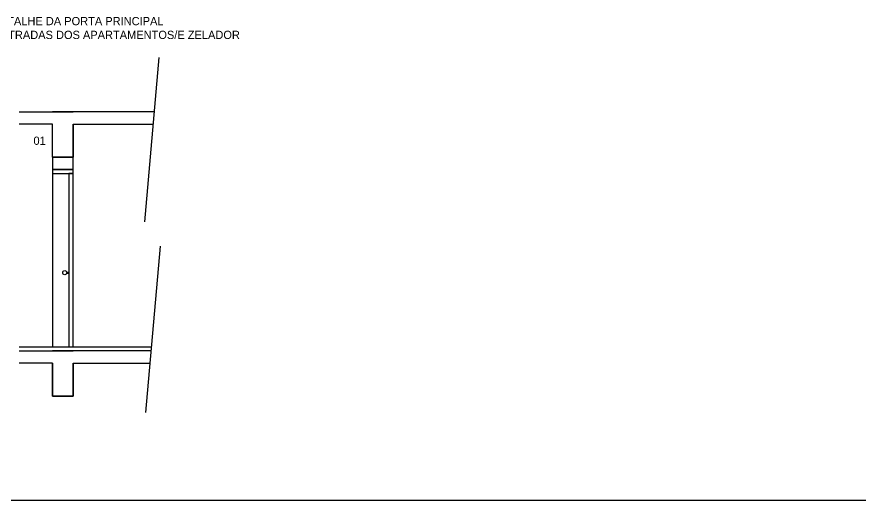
# Model space of a CAD drawing. Header units: millimetres. Extents: x 935 to 1399, y 512 to 900.
# Drawn here: x 1317.91 to 1328.13, y 823.5 to 829.36 of the extents above; entities that cross this region are included whole.
import ezdxf

# ---------------------------------------------------------------- set-up
doc = ezdxf.new("R2010")
doc.units = ezdxf.units.MM
doc.layers.add('MOBIL', color=7, linetype='Continuous')

msp = doc.modelspace()

# ---------------------------------------------------------------- linework, layer by layer
for p, q in [((1319.46331, 826.87252), (1319.63751, 828.86365)), ((1317.94069, 828.20804), (1318.59237, 828.20804)), ((1319.57777, 828.20804), (1318.34237, 828.20804)), ((1318.34237, 828.05804), (1317.94069, 828.05804)), ((1318.34237, 827.65804), (1318.34237, 828.05804)), ((1318.59237, 827.65804), (1318.59237, 828.05804)), ((1318.59237, 828.05804), (1319.56465, 828.05804)), ((1318.59237, 828.05804), (1318.59237, 827.65804)), ((1318.34237, 827.65804), (1318.59237, 827.65804)), ((1318.59237, 827.65804), (1318.34237, 827.65804)), ((1318.59237, 827.65804), (1318.34237, 827.65804)), ((1318.34237, 827.65804), (1318.34237, 827.50804)), ((1318.59237, 827.50804), (1318.59237, 827.65804)), ((1318.34237, 827.50804), (1318.34237, 827.45804)), ((1318.59237, 827.50804), (1318.34237, 827.50804)), ((1318.34237, 827.50804), (1318.59237, 827.50804)), ((1318.59237, 827.50804), (1318.34237, 827.50804)), ((1318.34237, 827.50804), (1318.34237, 825.35804)), ((1318.34237, 827.45804), (1318.59237, 827.45804)), ((1318.59237, 827.45804), (1318.54237, 827.45804)), ((1318.54237, 827.45804), (1318.54237, 825.35804)), ((1318.59237, 827.45804), (1318.59237, 827.50804)), ((1318.59237, 825.35804), (1318.59237, 827.50804)), ((1318.59237, 825.35804), (1318.59237, 827.45804)), ((1319.47706, 824.56339), (1319.65338, 826.57879)), ((1317.94069, 825.35804), (1319.54658, 825.35804)), ((1317.94069, 825.30804), (1318.59237, 825.30804)), ((1318.34237, 825.35804), (1318.59237, 825.35804)), ((1319.54221, 825.30804), (1318.34237, 825.30804)), ((1318.54237, 825.35804), (1318.59237, 825.35804)), ((1318.34237, 825.15804), (1317.94069, 825.15804)), ((1318.34237, 824.75804), (1318.34237, 825.15804)), ((1318.34237, 825.15804), (1318.34237, 824.75804)), ((1318.59237, 825.15804), (1318.59237, 824.75804)), ((1318.59237, 824.75804), (1318.59237, 825.15804)), ((1318.59237, 825.15804), (1319.52908, 825.15804)), ((1318.59237, 824.75804), (1318.34237, 824.75804)), ((1318.34237, 824.75804), (1318.59237, 824.75804))]:
    msp.add_line(p, q)
at = {"ltscale": 0.1}
for p, q in [((1318.51687, 826.26253), (1318.54237, 826.26253)), ((1318.51687, 826.25253), (1318.54237, 826.25253))]:
    msp.add_line(p, q, dxfattribs=at)
msp.add_circle((1318.49237, 826.25753), 0.025, dxfattribs=at)
at = {"layer": 'MOBIL', "color": 1}
msp.add_line((1308.21061, 823.49979), (1338.38318, 823.49979), dxfattribs=at)

# ---------------------------------------------------------------- texts
for s, p in [('DETALHE DA PORTA PRINCIPAL', (1317.60906, 829.2558)), ('ENTRADAS DOS APARTAMENTOS/E ZELADOR', (1317.62077, 829.08913)), ('01', (1318.11324, 827.80623))]:
    msp.add_text(s, height=0.1).set_placement(p)

doc.saveas('drawing.dxf')
